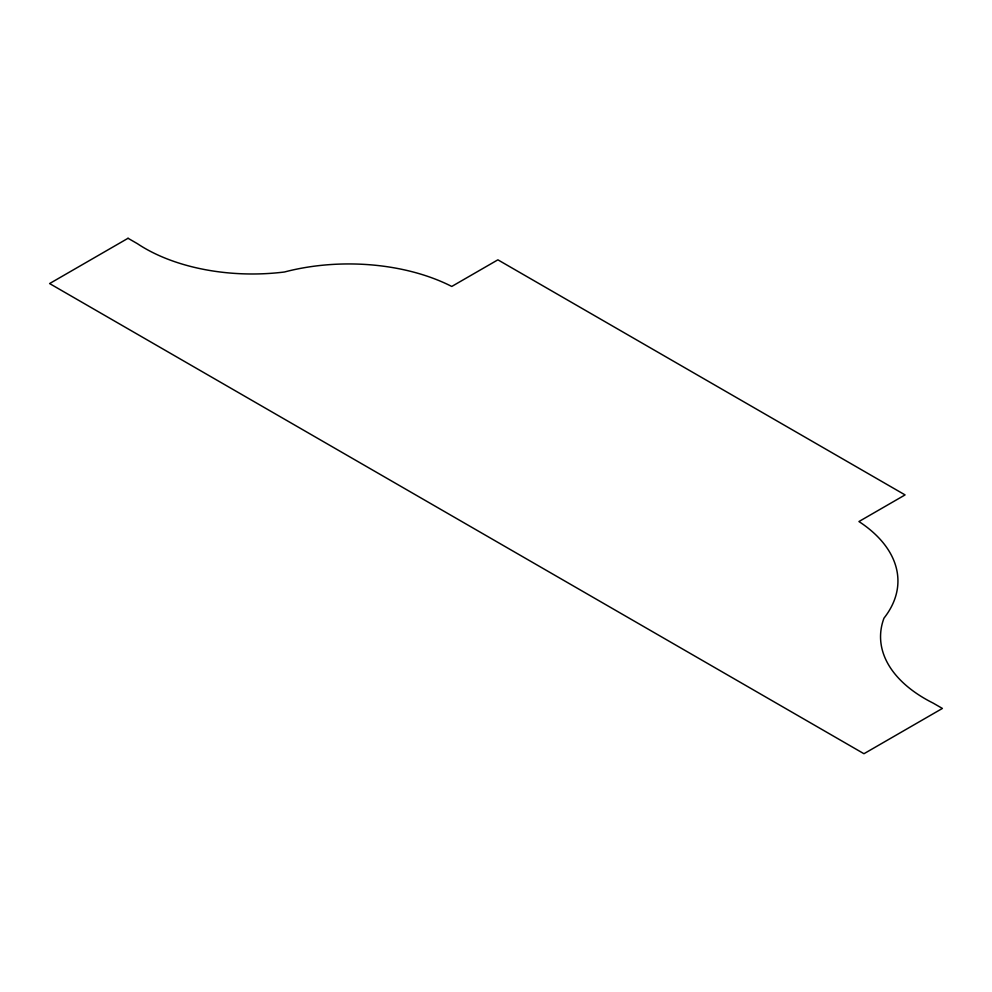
<?xml version="1.0" encoding="UTF-8"?>
<svg xmlns="http://www.w3.org/2000/svg" width="992" height="992" viewBox="0 0 992 992"><rect width="100%" height="100%" fill="white"/><g stroke="black" fill="none" stroke-linecap="round" stroke-linejoin="round"><path stroke-width="1.49" d="M128.042 238.278L49.6 283.563L863.958 753.722L942.4 708.437L933.088 703.068A151.974 87.742 0 0 1 883.996 618.128A155.409 89.726 0 0 0 858.936 521.544L905.076 494.909L497.885 259.83L451.757 286.452A155.409 89.726 0 0 0 284.468 271.994A151.974 87.742 0 0 1 137.355 243.648L128.042 238.278"/></g></svg>
